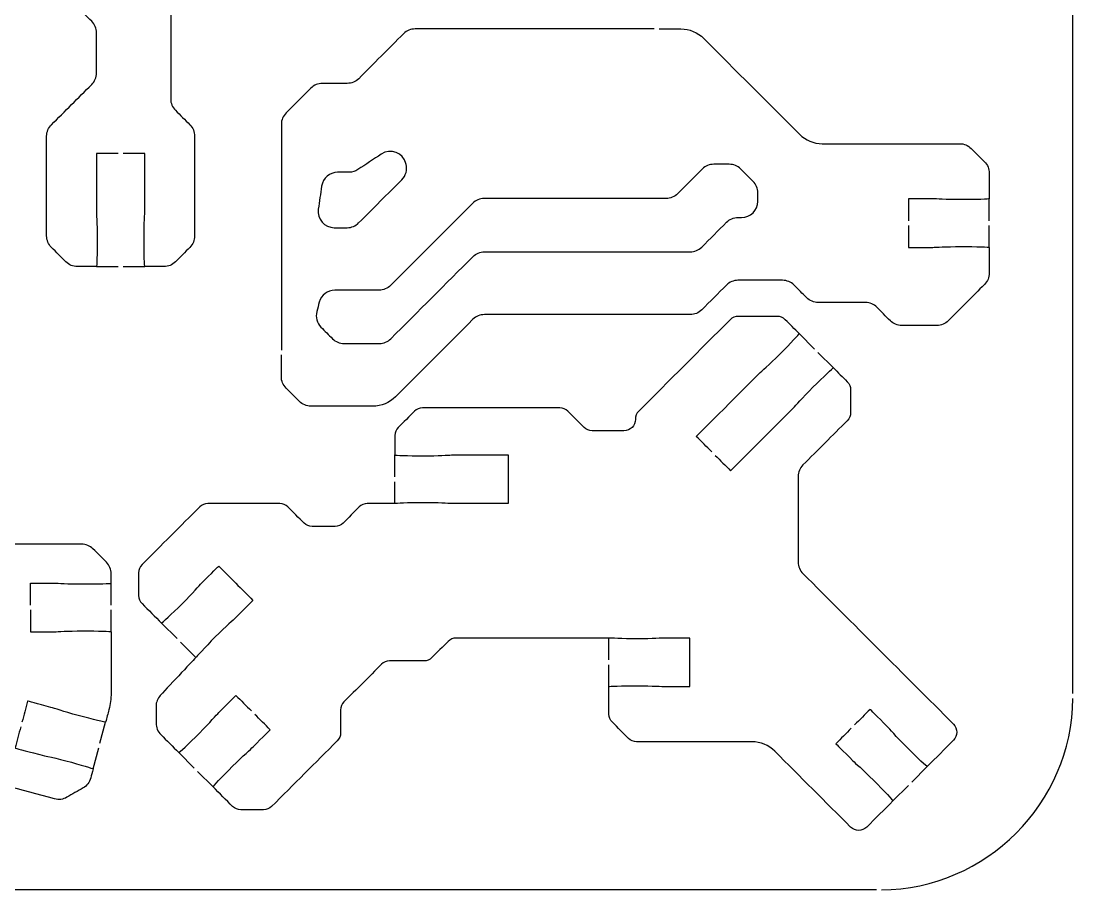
# Model space of a CAD drawing. Extents: x 0 to 400, y 230 to 450.
# Drawn here: x 64.9 to 130, y 230 to 283.7 of the extents above; entities that cross this region are included whole.
import ezdxf

# ---------------------------------------------------------------- set-up
doc = ezdxf.new("R2010")
doc.units = 0
doc.header["$MEASUREMENT"] = 0
doc.layers.add('DEFAULT', color=18, linetype='CONTINUOUS')

msp = doc.modelspace()

# ---------------------------------------------------------------- linework, layer by layer
at = {"layer": 'DEFAULT', "color": 1}
for points in [[(130.002, 242.147), (130.002, 437.847)], [(124.821, 271.4), (124.821, 272.751)], [(124.821, 269.749), (124.821, 271.1)], [(69.569, 268.557), (70.92, 268.557)], [(71.22, 268.557), (72.571, 268.557)], [(114.012, 263.459), (113.056, 264.415)], [(115.18, 262.295), (114.224, 263.248)], [(88.044, 255.554), (88.044, 256.905)], [(88.044, 253.903), (88.044, 255.254)], [(70.483, 247.623), (70.483, 248.974)], [(70.483, 245.972), (70.483, 247.323)], [(74.561, 245.545), (73.605, 246.501)], [(101.291, 244.226), (101.291, 245.577)], [(75.725, 244.378), (74.769, 245.334)], [(101.291, 242.578), (101.291, 243.926)], [(69.792, 239.079), (70.141, 240.384)], [(69.365, 237.484), (69.714, 238.79)], [(75.626, 237.541), (74.67, 238.497)], [(120.027, 236.673), (120.983, 237.629)], [(76.791, 236.373), (75.835, 237.329)], [(118.863, 235.509), (118.863, 235.512), (119.815, 236.461)], [(117.852, 229.997), (12.15, 229.997)]]:
    msp.add_lwpolyline(points, dxfattribs=at)
for points, knots in [([(70.92, 275.56), (70.47, 275.56), (70.02, 275.56), (69.569, 275.56), (69.569, 274.392), (69.569, 273.224), (69.569, 272.056), (69.569, 271.845), (69.619, 271.273), (69.619, 270.307), (69.619, 269.34), (69.597, 268.557), (69.569, 268.557), (69.177, 268.557), (68.784, 268.557), (68.391, 268.557), (68.126, 268.557), (67.872, 268.663), (67.682, 268.853), (67.383, 269.152), (67.085, 269.451), (66.786, 269.749), (66.599, 269.936), (66.493, 270.19), (66.493, 270.458), (66.493, 272.515), (66.493, 274.572), (66.493, 276.628), (66.493, 276.893), (66.599, 277.147), (66.789, 277.334), (67.62, 278.164), (68.45, 278.994), (69.28, 279.825), (69.47, 280.012), (69.573, 280.269), (69.573, 280.534), (69.573, 281.365), (69.573, 282.196), (69.573, 283.028), (69.573, 283.292), (69.47, 283.546), (69.28, 283.733), (68.981, 284.032), (68.683, 284.331), (68.384, 284.629), (68.197, 284.816), (68.091, 285.074), (68.091, 285.339), (68.091, 285.761), (68.091, 286.183), (68.091, 286.605), (68.091, 286.87), (68.197, 287.124), (68.384, 287.311), (69.022, 287.949), (69.661, 288.588), (70.3, 289.226), (70.49, 289.413), (70.592, 289.671), (70.592, 289.935), (70.592, 290.346), (70.592, 290.756), (70.592, 291.166), (70.592, 291.431), (70.698, 291.685), (70.885, 291.872), (71.348, 292.336), (71.812, 292.801), (72.275, 293.265), (72.466, 293.452), (72.72, 293.558), (72.984, 293.558), (73.696, 293.558), (74.407, 293.558), (75.118, 293.558), (75.383, 293.558), (75.637, 293.664), (75.828, 293.855), (76.337, 294.365), (76.846, 294.875), (77.355, 295.386), (77.546, 295.573), (77.8, 295.678), (78.064, 295.678), (78.515, 295.678), (78.965, 295.678), (79.415, 295.678)], [0, 0, 0, 0, 3.83, 3.83, 3.83, 13.76, 13.76, 13.76, 14.76, 14.76, 14.76, 15.76, 15.76, 15.76, 19.1, 19.1, 19.1, 20.1, 20.1, 20.1, 23.692102, 23.692102, 23.692102, 24.692102, 24.692102, 24.692102, 42.182102, 42.182102, 42.182102, 43.182102, 43.182102, 43.182102, 53.16645, 53.16645, 53.16645, 54.16645, 54.16645, 54.16645, 61.23645, 61.23645, 61.23645, 62.23645, 62.23645, 62.23645, 65.828553, 65.828553, 65.828553, 66.828553, 66.828553, 66.828553, 70.418553, 70.418553, 70.418553, 71.418553, 71.418553, 71.418553, 79.097732, 79.097732, 79.097732, 80.097732, 80.097732, 80.097732, 83.587732, 83.587732, 83.587732, 84.587732, 84.587732, 84.587732, 90.166809, 90.166809, 90.166809, 91.166809, 91.166809, 91.166809, 97.216809, 97.216809, 97.216809, 98.216809, 98.216809, 98.216809, 104.347429, 104.347429, 104.347429, 105.347429, 105.347429, 105.347429, 109.177429, 109.177429, 109.177429, 109.177429]), ([(92.916, 290.68), (92.466, 290.68), (92.015, 290.68), (91.565, 290.68), (91.565, 290.18), (91.565, 289.68), (91.565, 289.18), (91.565, 288.969), (91.614, 288.397), (91.614, 287.431), (91.614, 286.464), (91.593, 285.681), (91.565, 285.681), (90.564, 285.677), (89.564, 285.674), (88.563, 285.67), (88.535, 285.67), (88.513, 286.453), (88.513, 287.42), (88.513, 288.387), (88.563, 288.958), (88.563, 289.17), (88.563, 289.669), (88.563, 290.169), (88.563, 290.669), (87.562, 290.669), (86.561, 290.669), (85.561, 290.669), (85.561, 290.169), (85.561, 289.669), (85.561, 289.17), (85.561, 288.958), (85.61, 288.387), (85.61, 287.42), (85.61, 286.453), (85.589, 285.67), (85.561, 285.67), (85.001, 285.67), (84.441, 285.67), (83.881, 285.67), (83.617, 285.67), (83.363, 285.776), (83.172, 285.963), (82.095, 287.039), (81.018, 288.115), (79.941, 289.191), (79.754, 289.378), (79.5, 289.484), (79.235, 289.484), (78.178, 289.484), (77.121, 289.484), (76.064, 289.484), (75.799, 289.484), (75.545, 289.378), (75.355, 289.191), (75.057, 288.892), (74.76, 288.594), (74.462, 288.295), (74.275, 288.108), (74.169, 287.854), (74.169, 287.589), (74.169, 284.705), (74.169, 281.82), (74.169, 278.936), (74.166, 278.671), (74.272, 278.417), (74.462, 278.23), (74.76, 277.931), (75.057, 277.633), (75.355, 277.334), (75.545, 277.147), (75.648, 276.893), (75.648, 276.625), (75.648, 274.569), (75.648, 272.514), (75.648, 270.458), (75.648, 270.19), (75.545, 269.936), (75.358, 269.749), (75.06, 269.451), (74.761, 269.152), (74.462, 268.853), (74.272, 268.663), (74.018, 268.557), (73.753, 268.557), (73.359, 268.557), (72.965, 268.557), (72.571, 268.557), (72.543, 268.557), (72.522, 269.34), (72.522, 270.307), (72.522, 271.273), (72.571, 271.845), (72.571, 272.056), (72.571, 273.224), (72.571, 274.392), (72.571, 275.56), (72.121, 275.56), (71.671, 275.56), (71.22, 275.56)], [0, 0, 0, 0, 3.83, 3.83, 3.83, 8.08, 8.08, 8.08, 9.08, 9.08, 9.08, 10.08, 10.08, 10.08, 18.590053, 18.590053, 18.590053, 19.590053, 19.590053, 19.590053, 20.590053, 20.590053, 20.590053, 24.840053, 24.840053, 24.840053, 33.350053, 33.350053, 33.350053, 37.600053, 37.600053, 37.600053, 38.600053, 38.600053, 38.600053, 39.600053, 39.600053, 39.600053, 44.360053, 44.360053, 44.360053, 45.360053, 45.360053, 45.360053, 58.30718, 58.30718, 58.30718, 59.30718, 59.30718, 59.30718, 68.29718, 68.29718, 68.29718, 69.29718, 69.29718, 69.29718, 72.882218, 72.882218, 72.882218, 73.882218, 73.882218, 73.882218, 98.412218, 98.412218, 98.412218, 99.412218, 99.412218, 99.412218, 102.997257, 102.997257, 102.997257, 103.997257, 103.997257, 103.997257, 121.477257, 121.477257, 121.477257, 122.477257, 122.477257, 122.477257, 126.069359, 126.069359, 126.069359, 127.069359, 127.069359, 127.069359, 130.419359, 130.419359, 130.419359, 131.419359, 131.419359, 131.419359, 132.419359, 132.419359, 132.419359, 142.349359, 142.349359, 142.349359, 146.179359, 146.179359, 146.179359, 146.179359]), ([(104.089, 283.261), (99.156, 283.261), (94.223, 283.261), (89.29, 283.261), (89.025, 283.261), (88.771, 283.155), (88.58, 282.968), (87.654, 282.04), (86.727, 281.112), (85.801, 280.184), (85.61, 279.997), (85.356, 279.892), (85.091, 279.892), (84.578, 279.892), (84.064, 279.892), (83.55, 279.892), (83.285, 279.892), (83.031, 279.786), (82.841, 279.599), (82.33, 279.087), (81.82, 278.576), (81.31, 278.064), (81.119, 277.877), (81.017, 277.623), (81.017, 277.359), (81.017, 272.706), (81.017, 268.052), (81.017, 263.399)], [0, 0, 0, 0, 41.95, 41.95, 41.95, 42.95, 42.95, 42.95, 54.101076, 54.101076, 54.101076, 55.101076, 55.101076, 55.101076, 59.471076, 59.471076, 59.471076, 60.471076, 60.471076, 60.471076, 66.615838, 66.615838, 66.615838, 67.615838, 67.615838, 67.615838, 107.185838, 107.185838, 107.185838, 107.185838]), ([(104.388, 283.261), (104.839, 283.261), (105.289, 283.261), (105.74, 283.261), (106.269, 283.261), (106.777, 283.053), (107.154, 282.675), (109.129, 280.7), (111.103, 278.724), (113.077, 276.748), (113.455, 276.374), (113.963, 276.163), (114.492, 276.163), (117.326, 276.163), (120.16, 276.163), (122.994, 276.163), (123.259, 276.163), (123.513, 276.057), (123.703, 275.87), (123.978, 275.594), (124.253, 275.317), (124.529, 275.041), (124.719, 274.854), (124.821, 274.6), (124.821, 274.335), (124.821, 273.807), (124.821, 273.279), (124.821, 272.751), (124.821, 272.723), (124.038, 272.702), (123.072, 272.702), (122.108, 272.702), (121.533, 272.751), (121.325, 272.751), (120.826, 272.751), (120.326, 272.751), (119.826, 272.751), (119.826, 272.301), (119.826, 271.851), (119.826, 271.4)], [0, 0, 0, 0, 3.83, 3.83, 3.83, 4.83, 4.83, 4.83, 28.581718, 28.581718, 28.581718, 29.581718, 29.581718, 29.581718, 53.681718, 53.681718, 53.681718, 54.681718, 54.681718, 54.681718, 57.998056, 57.998056, 57.998056, 58.998056, 58.998056, 58.998056, 63.488056, 63.488056, 63.488056, 64.488056, 64.488056, 64.488056, 65.488056, 65.488056, 65.488056, 69.738056, 69.738056, 69.738056, 73.568056, 73.568056, 73.568056, 73.568056]), ([(84.5, 274.393), (84.734, 274.393), (84.969, 274.393), (85.204, 274.393), (85.401, 274.393), (85.593, 274.451), (85.758, 274.56), (86.238, 274.88), (86.719, 275.2), (87.2, 275.52), (87.774, 275.902), (88.553, 275.603), (88.723, 274.934), (88.727, 274.919), (88.731, 274.903), (88.735, 274.888), (88.822, 274.546), (88.722, 274.184), (88.473, 273.934), (87.582, 273.043), (86.69, 272.152), (85.799, 271.26), (85.611, 271.073), (85.357, 270.967), (85.092, 270.967), (84.825, 270.967), (84.559, 270.967), (84.292, 270.967), (83.682, 270.967), (83.214, 271.508), (83.303, 272.112), (83.372, 272.587), (83.441, 273.062), (83.51, 273.537), (83.582, 274.028), (84.004, 274.393), (84.5, 274.393)], [1, 1, 1, 1, 2.995, 2.995, 2.995, 3.995, 3.995, 3.995, 8.904376, 8.904376, 8.904376, 9.904376, 9.904376, 9.904376, 10.039716, 10.039716, 10.039716, 11.039716, 11.039716, 11.039716, 21.759455, 21.759455, 21.759455, 22.759455, 22.759455, 22.759455, 25.026455, 25.026455, 25.026455, 26.026455, 26.026455, 26.026455, 30.110154, 30.110154, 30.110154, 31.110154, 31.110154, 31.110154, 31.110154]), ([(84.331, 267.101), (85.243, 267.101), (86.155, 267.101), (87.067, 267.101), (87.333, 267.101), (87.587, 267.206), (87.774, 267.394), (89.469, 269.088), (91.163, 270.783), (92.858, 272.477), (93.045, 272.665), (93.3, 272.77), (93.565, 272.77), (97.319, 272.77), (101.072, 272.77), (104.826, 272.77), (105.092, 272.77), (105.346, 272.875), (105.533, 273.063), (106.045, 273.574), (106.556, 274.086), (107.068, 274.598), (107.255, 274.785), (107.509, 274.89), (107.775, 274.89), (108.094, 274.89), (108.413, 274.89), (108.731, 274.89), (108.997, 274.89), (109.251, 274.785), (109.438, 274.598), (109.694, 274.342), (109.949, 274.087), (110.204, 273.832), (110.391, 273.644), (110.497, 273.39), (110.497, 273.125), (110.497, 272.947), (110.497, 272.769), (110.497, 272.592), (110.497, 272.04), (110.049, 271.592), (109.497, 271.592), (109.421, 271.592), (109.346, 271.592), (109.271, 271.592), (109.005, 271.592), (108.751, 271.486), (108.564, 271.299), (108.052, 270.788), (107.54, 270.276), (107.029, 269.764), (106.842, 269.577), (106.587, 269.472), (106.322, 269.472), (102.075, 269.472), (97.829, 269.472), (93.582, 269.472), (93.317, 269.472), (93.063, 269.366), (92.876, 269.179), (91.181, 267.484), (89.487, 265.79), (87.792, 264.095), (87.605, 263.908), (87.35, 263.803), (87.085, 263.803), (86.353, 263.803), (85.622, 263.803), (84.89, 263.803), (84.625, 263.803), (84.37, 263.908), (84.183, 264.095), (83.945, 264.334), (83.707, 264.572), (83.468, 264.81), (83.216, 265.062), (83.117, 265.429), (83.209, 265.774), (83.261, 265.968), (83.312, 266.163), (83.364, 266.357), (83.48, 266.796), (83.877, 267.101), (84.331, 267.101)], [1, 1, 1, 1, 8.758, 8.758, 8.758, 9.758, 9.758, 9.758, 30.13611, 30.13611, 30.13611, 31.13611, 31.13611, 31.13611, 63.05811, 63.05811, 63.05811, 64.05811, 64.05811, 64.05811, 70.209939, 70.209939, 70.209939, 71.209939, 71.209939, 71.209939, 73.921939, 73.921939, 73.921939, 74.921939, 74.921939, 74.921939, 77.990783, 77.990783, 77.990783, 78.990783, 78.990783, 78.990783, 80.502783, 80.502783, 80.502783, 81.502783, 81.502783, 81.502783, 82.143783, 82.143783, 82.143783, 83.143783, 83.143783, 83.143783, 89.295612, 89.295612, 89.295612, 90.295612, 90.295612, 90.295612, 126.407612, 126.407612, 126.407612, 127.407612, 127.407612, 127.407612, 147.786429, 147.786429, 147.786429, 148.786429, 148.786429, 148.786429, 155.008429, 155.008429, 155.008429, 156.008429, 156.008429, 156.008429, 158.873626, 158.873626, 158.873626, 159.873626, 159.873626, 159.873626, 161.584894, 161.584894, 161.584894, 162.584894, 162.584894, 162.584894, 162.584894]), ([(119.826, 271.1), (119.826, 270.65), (119.826, 270.2), (119.826, 269.749), (120.326, 269.749), (120.826, 269.749), (121.325, 269.749), (121.533, 269.749), (122.108, 269.799), (123.072, 269.799), (124.038, 269.799), (124.821, 269.778), (124.821, 269.749), (124.821, 269.221), (124.821, 268.693), (124.821, 268.165), (124.821, 267.901), (124.719, 267.643), (124.529, 267.456), (123.782, 266.708), (123.035, 265.96), (122.288, 265.213), (122.098, 265.026), (121.844, 264.92), (121.579, 264.92), (120.856, 264.92), (120.133, 264.92), (119.41, 264.92), (119.145, 264.92), (118.891, 265.026), (118.701, 265.213), (118.425, 265.489), (118.15, 265.765), (117.875, 266.042), (117.685, 266.229), (117.431, 266.334), (117.166, 266.334), (116.19, 266.334), (115.214, 266.334), (114.238, 266.334), (113.973, 266.334), (113.719, 266.44), (113.532, 266.627), (113.267, 266.892), (113.001, 267.156), (112.735, 267.421), (112.548, 267.608), (112.294, 267.71), (112.03, 267.71), (111.11, 267.71), (110.19, 267.71), (109.271, 267.71), (109.006, 267.71), (108.752, 267.604), (108.562, 267.417), (108.051, 266.906), (107.541, 266.394), (107.031, 265.883), (106.84, 265.696), (106.586, 265.59), (106.322, 265.59), (102.075, 265.59), (97.829, 265.59), (93.583, 265.59), (93.318, 265.59), (93.064, 265.484), (92.874, 265.297), (91.278, 263.7), (89.682, 262.103), (88.087, 260.507), (87.709, 260.133), (87.201, 259.921), (86.672, 259.921), (85.396, 259.921), (84.12, 259.921), (82.844, 259.921), (82.58, 259.921), (82.326, 260.027), (82.135, 260.214), (81.86, 260.49), (81.585, 260.766), (81.31, 261.043), (81.119, 261.23), (81.017, 261.487), (81.017, 261.752), (81.017, 262.201), (81.017, 262.65), (81.017, 263.099)], [0, 0, 0, 0, 3.83, 3.83, 3.83, 8.08, 8.08, 8.08, 9.08, 9.08, 9.08, 10.08, 10.08, 10.08, 14.57, 14.57, 14.57, 15.57, 15.57, 15.57, 24.55733, 24.55733, 24.55733, 25.55733, 25.55733, 25.55733, 31.70733, 31.70733, 31.70733, 32.70733, 32.70733, 32.70733, 36.023668, 36.023668, 36.023668, 37.023668, 37.023668, 37.023668, 45.323668, 45.323668, 45.323668, 46.323668, 46.323668, 46.323668, 49.512728, 49.512728, 49.512728, 50.512728, 50.512728, 50.512728, 58.332728, 58.332728, 58.332728, 59.332728, 59.332728, 59.332728, 65.47749, 65.47749, 65.47749, 66.47749, 66.47749, 66.47749, 102.58749, 102.58749, 102.58749, 103.58749, 103.58749, 103.58749, 122.78544, 122.78544, 122.78544, 123.78544, 123.78544, 123.78544, 134.63544, 134.63544, 134.63544, 135.63544, 135.63544, 135.63544, 138.951778, 138.951778, 138.951778, 139.951778, 139.951778, 139.951778, 143.771778, 143.771778, 143.771778, 143.771778]), ([(107.652, 257.099), (107.333, 257.417), (107.014, 257.736), (106.696, 258.055), (106.696, 258.055), (109.966, 261.325), (110.583, 261.942), (110.735, 262.094), (111.172, 262.461), (111.857, 263.145), (112.531, 263.819), (113.06, 264.38), (113.06, 264.419), (112.773, 264.703), (112.486, 264.988), (112.199, 265.273), (112.068, 265.407), (111.888, 265.481), (111.702, 265.481), (110.897, 265.481), (110.093, 265.481), (109.289, 265.481), (109.102, 265.481), (108.922, 265.403), (108.788, 265.273), (106.901, 263.385), (105.015, 261.498), (103.129, 259.61), (102.998, 259.48), (102.924, 259.3), (102.924, 259.11), (102.924, 258.721), (102.607, 258.404), (102.215, 258.404), (101.56, 258.404), (100.905, 258.404), (100.25, 258.404), (100.063, 258.404), (99.883, 258.478), (99.749, 258.609), (99.417, 258.943), (99.084, 259.277), (98.751, 259.61), (98.617, 259.741), (98.437, 259.819), (98.25, 259.819), (95.417, 259.819), (92.584, 259.819), (89.752, 259.819), (89.565, 259.819), (89.385, 259.741), (89.251, 259.61), (88.918, 259.277), (88.585, 258.943), (88.252, 258.609), (88.118, 258.478), (88.044, 258.298), (88.044, 258.108), (88.044, 257.707), (88.044, 257.306), (88.044, 256.905), (88.044, 256.876), (88.827, 256.855), (89.794, 256.855), (90.761, 256.855), (91.332, 256.905), (91.544, 256.905), (92.71, 256.905), (93.877, 256.905), (95.043, 256.905), (95.043, 255.904), (95.043, 254.903), (95.043, 253.903), (93.877, 253.903), (92.71, 253.903), (91.544, 253.903), (91.332, 253.903), (90.761, 253.952), (89.794, 253.952), (88.827, 253.952), (88.101, 253.903), (88.044, 253.903), (87.475, 253.903), (86.906, 253.903), (86.337, 253.903), (86.15, 253.903), (85.97, 253.825), (85.836, 253.694), (85.503, 253.36), (85.17, 253.026), (84.837, 252.692), (84.703, 252.562), (84.524, 252.488), (84.337, 252.488), (83.865, 252.488), (83.393, 252.488), (82.922, 252.488), (82.735, 252.488), (82.555, 252.562), (82.421, 252.692), (82.088, 253.026), (81.755, 253.36), (81.423, 253.694), (81.289, 253.825), (81.109, 253.903), (80.922, 253.903), (79.436, 253.903), (77.951, 253.903), (76.466, 253.903), (76.279, 253.903), (76.099, 253.825), (75.965, 253.694), (74.775, 252.503), (73.585, 251.312), (72.395, 250.121), (72.261, 249.99), (72.187, 249.81), (72.187, 249.62), (72.187, 249.149), (72.187, 248.679), (72.187, 248.209), (72.187, 248.022), (72.261, 247.838), (72.395, 247.708), (72.798, 247.306), (73.202, 246.903), (73.605, 246.501), (73.658, 246.551), (74.191, 247.02), (74.875, 247.701), (75.559, 248.385), (75.93, 248.826), (76.078, 248.974), (76.695, 249.592), (77.14, 250.036), (77.14, 250.036), (77.847, 249.328), (78.553, 248.62), (79.26, 247.912), (79.26, 247.912), (78.819, 247.471), (78.202, 246.85), (78.05, 246.702), (77.613, 246.332), (76.928, 245.651), (76.244, 244.967), (75.768, 244.42), (75.725, 244.378), (75.676, 244.328), (74.159, 242.705), (73.527, 242.035), (73.355, 241.852), (73.263, 241.608), (73.263, 241.358), (73.264, 241.012), (73.265, 240.666), (73.266, 240.321), (73.263, 240.056), (73.365, 239.798), (73.556, 239.611), (73.927, 239.24), (74.299, 238.868), (74.67, 238.497), (74.692, 238.476), (75.26, 239.015), (75.944, 239.7), (76.625, 240.381), (76.995, 240.822), (77.143, 240.97), (77.764, 241.591), (78.205, 242.032), (78.205, 242.032), (78.524, 241.713), (78.843, 241.394), (79.161, 241.076)], [0, 0, 0, 0, 3.832519, 3.832519, 3.832519, 4.832519, 4.832519, 4.832519, 5.832519, 5.832519, 5.832519, 6.832519, 6.832519, 6.832519, 10.269087, 10.269087, 10.269087, 11.269087, 11.269087, 11.269087, 18.109087, 18.109087, 18.109087, 19.109087, 19.109087, 19.109087, 41.800145, 41.800145, 41.800145, 42.800145, 42.800145, 42.800145, 43.800145, 43.800145, 43.800145, 49.370145, 49.370145, 49.370145, 50.370145, 50.370145, 50.370145, 54.379446, 54.379446, 54.379446, 55.379446, 55.379446, 55.379446, 79.469446, 79.469446, 79.469446, 80.469446, 80.469446, 80.469446, 84.478748, 84.478748, 84.478748, 85.478748, 85.478748, 85.478748, 88.888748, 88.888748, 88.888748, 89.888748, 89.888748, 89.888748, 90.888748, 90.888748, 90.888748, 100.808748, 100.808748, 100.808748, 109.318748, 109.318748, 109.318748, 119.238748, 119.238748, 119.238748, 120.238748, 120.238748, 120.238748, 121.238748, 121.238748, 121.238748, 126.078748, 126.078748, 126.078748, 127.078748, 127.078748, 127.078748, 131.08805, 131.08805, 131.08805, 132.08805, 132.08805, 132.08805, 136.09805, 136.09805, 136.09805, 137.09805, 137.09805, 137.09805, 141.107351, 141.107351, 141.107351, 142.107351, 142.107351, 142.107351, 154.737351, 154.737351, 154.737351, 155.737351, 155.737351, 155.737351, 170.056265, 170.056265, 170.056265, 171.056265, 171.056265, 171.056265, 175.056265, 175.056265, 175.056265, 176.056265, 176.056265, 176.056265, 180.899952, 180.899952, 180.899952, 181.899952, 181.899952, 181.899952, 182.899952, 182.899952, 182.899952, 183.899952, 183.899952, 183.899952, 192.406449, 192.406449, 192.406449, 193.406449, 193.406449, 193.406449, 194.406449, 194.406449, 194.406449, 195.406449, 195.406449, 195.406449, 196.406449, 196.406449, 196.406449, 197.406449, 197.406449, 197.406449, 200.346466, 200.346466, 200.346466, 201.346466, 201.346466, 201.346466, 205.815381, 205.815381, 205.815381, 206.815381, 206.815381, 206.815381, 207.815381, 207.815381, 207.815381, 208.815381, 208.815381, 208.815381, 212.6479, 212.6479, 212.6479, 212.6479]), ([(107.863, 256.883), (108.182, 256.566), (108.501, 256.248), (108.819, 255.931), (108.819, 255.931), (112.09, 259.201), (112.707, 259.819), (112.855, 259.97), (113.226, 260.408), (113.91, 261.092), (114.584, 261.766), (115.145, 262.295), (115.18, 262.295), (115.464, 262.009), (115.749, 261.724), (116.034, 261.438), (116.168, 261.307), (116.242, 261.127), (116.242, 260.94), (116.243, 260.47), (116.244, 260), (116.245, 259.529), (116.245, 259.342), (116.168, 259.159), (116.037, 259.028), (115.122, 258.115), (114.207, 257.201), (113.293, 256.287), (113.106, 256.097), (113, 255.843), (113, 255.578), (113, 253.811), (113, 252.043), (113, 250.276), (113, 250.011), (113.106, 249.757), (113.293, 249.57), (116.398, 246.466), (119.504, 243.362), (122.609, 240.257), (122.885, 239.978), (122.885, 239.53), (122.609, 239.255), (122.068, 238.714), (121.528, 238.173), (120.987, 237.632), (120.965, 237.611), (120.397, 238.151), (119.713, 238.835), (119.029, 239.516), (118.662, 239.957), (118.51, 240.105), (117.893, 240.726), (117.452, 241.167), (117.452, 241.167), (117.132, 240.847), (116.812, 240.528), (116.492, 240.208)], [0, 0, 0, 0, 3.825454, 3.825454, 3.825454, 4.825454, 4.825454, 4.825454, 5.825454, 5.825454, 5.825454, 6.825454, 6.825454, 6.825454, 10.254929, 10.254929, 10.254929, 11.254929, 11.254929, 11.254929, 15.254942, 15.254942, 15.254942, 16.254942, 16.254942, 16.254942, 27.250455, 27.250455, 27.250455, 28.250455, 28.250455, 28.250455, 43.280455, 43.280455, 43.280455, 44.280455, 44.280455, 44.280455, 81.622764, 81.622764, 81.622764, 82.622764, 82.622764, 82.622764, 89.128147, 89.128147, 89.128147, 90.128147, 90.128147, 90.128147, 91.128147, 91.128147, 91.128147, 92.128147, 92.128147, 92.128147, 95.974808, 95.974808, 95.974808, 95.974808]), ([(65.484, 247.623), (65.484, 248.073), (65.484, 248.524), (65.484, 248.974), (65.984, 248.974), (66.484, 248.974), (66.983, 248.974), (67.195, 248.974), (67.767, 248.925), (68.733, 248.925), (69.7, 248.925), (70.483, 248.946), (70.483, 248.974), (70.483, 249.169), (70.483, 249.365), (70.483, 249.56), (70.483, 249.824), (70.377, 250.078), (70.19, 250.265), (69.914, 250.542), (69.637, 250.818), (69.361, 251.094), (69.174, 251.281), (68.92, 251.387), (68.656, 251.387), (66.875, 251.387), (65.095, 251.387), (63.315, 251.387), (63.05, 251.387), (62.796, 251.281), (62.609, 251.094), (61.999, 250.484), (61.388, 249.874), (60.778, 249.263), (60.591, 249.077), (60.485, 248.823), (60.485, 248.558), (60.485, 247.441), (60.485, 246.324), (60.485, 245.207)], [0, 0, 0, 0, 3.83, 3.83, 3.83, 8.08, 8.08, 8.08, 9.08, 9.08, 9.08, 10.08, 10.08, 10.08, 11.74, 11.74, 11.74, 12.74, 12.74, 12.74, 16.063402, 16.063402, 16.063402, 17.063402, 17.063402, 17.063402, 32.203402, 32.203402, 32.203402, 33.203402, 33.203402, 33.203402, 40.54317, 40.54317, 40.54317, 41.54317, 41.54317, 41.54317, 51.04317, 51.04317, 51.04317, 51.04317]), ([(65.484, 247.323), (65.484, 246.873), (65.484, 246.422), (65.484, 245.972), (65.984, 245.972), (66.484, 245.972), (66.983, 245.972), (67.195, 245.972), (67.767, 246.021), (68.733, 246.021), (69.7, 246.021), (70.483, 246), (70.483, 245.972), (70.483, 244.708), (70.483, 243.444), (70.483, 242.18), (70.483, 241.83), (70.437, 241.485), (70.349, 241.15), (70.281, 240.894), (70.212, 240.639), (70.144, 240.384), (70.137, 240.356), (69.375, 240.539), (68.44, 240.79), (67.506, 241.04), (66.966, 241.234), (66.761, 241.291), (65.918, 241.516), (65.315, 241.679), (65.315, 241.679), (65.198, 241.244), (65.082, 240.809), (64.966, 240.373)], [0, 0, 0, 0, 3.83, 3.83, 3.83, 8.08, 8.08, 8.08, 9.08, 9.08, 9.08, 10.08, 10.08, 10.08, 20.83, 20.83, 20.83, 21.83, 21.83, 21.83, 24.076175, 24.076175, 24.076175, 25.076175, 25.076175, 25.076175, 26.076175, 26.076175, 26.076175, 27.076175, 27.076175, 27.076175, 30.906331, 30.906331, 30.906331, 30.906331]), ([(116.281, 239.996), (115.963, 239.679), (115.646, 239.361), (115.328, 239.044), (115.328, 239.044), (115.769, 238.603), (116.39, 237.985), (116.538, 237.833), (116.979, 237.467), (117.66, 236.782), (118.344, 236.098), (118.884, 235.53), (118.863, 235.509), (118.323, 234.969), (117.783, 234.429), (117.244, 233.889), (116.965, 233.611), (116.517, 233.611), (116.242, 233.889), (114.679, 235.452), (113.116, 237.015), (111.553, 238.578), (111.176, 238.952), (110.668, 239.163), (110.139, 239.163), (107.759, 239.163), (105.379, 239.163), (102.998, 239.163), (102.812, 239.163), (102.632, 239.238), (102.498, 239.368), (102.165, 239.702), (101.832, 240.036), (101.499, 240.37), (101.365, 240.5), (101.291, 240.684), (101.291, 240.871), (101.291, 241.44), (101.291, 242.009), (101.291, 242.578), (101.291, 242.607), (102.074, 242.628), (103.041, 242.628), (104.007, 242.628), (104.579, 242.578), (104.791, 242.578), (105.29, 242.578), (105.79, 242.578), (106.29, 242.578), (106.29, 243.579), (106.29, 244.58), (106.29, 245.58), (105.79, 245.58), (105.29, 245.58), (104.791, 245.58), (104.579, 245.58), (104.007, 245.531), (103.041, 245.531), (102.074, 245.531), (101.4, 245.58), (101.291, 245.58), (98.138, 245.58), (94.986, 245.58), (91.833, 245.58), (91.646, 245.58), (91.466, 245.503), (91.332, 245.372), (90.999, 245.038), (90.667, 244.704), (90.334, 244.37), (90.2, 244.24), (90.02, 244.166), (89.833, 244.166), (89.126, 244.166), (88.419, 244.166), (87.713, 244.166), (87.526, 244.166), (87.346, 244.088), (87.212, 243.958), (86.438, 243.183), (85.664, 242.408), (84.89, 241.633), (84.756, 241.502), (84.682, 241.322), (84.682, 241.132), (84.682, 240.662), (84.682, 240.191), (84.682, 239.721), (84.682, 239.534), (84.608, 239.35), (84.474, 239.22), (83.122, 237.868), (81.769, 236.515), (80.417, 235.163), (80.283, 235.032), (80.103, 234.958), (79.913, 234.958), (79.442, 234.958), (78.972, 234.958), (78.502, 234.958), (78.315, 234.958), (78.135, 235.032), (78.001, 235.163), (77.598, 235.566), (77.196, 235.97), (76.794, 236.373), (76.773, 236.394), (77.313, 236.962), (77.997, 237.647), (78.678, 238.327), (79.119, 238.698), (79.267, 238.846), (79.888, 239.467), (80.329, 239.908), (80.329, 239.908), (80.01, 240.225), (79.692, 240.543), (79.373, 240.86)], [0, 0, 0, 0, 3.818377, 3.818377, 3.818377, 4.818377, 4.818377, 4.818377, 5.818377, 5.818377, 5.818377, 6.818377, 6.818377, 6.818377, 13.309617, 13.309617, 13.309617, 14.309617, 14.309617, 14.309617, 33.104515, 33.104515, 33.104515, 34.104515, 34.104515, 34.104515, 54.344515, 54.344515, 54.344515, 55.344515, 55.344515, 55.344515, 59.353817, 59.353817, 59.353817, 60.353817, 60.353817, 60.353817, 65.193817, 65.193817, 65.193817, 66.193817, 66.193817, 66.193817, 67.193817, 67.193817, 67.193817, 71.443817, 71.443817, 71.443817, 79.953817, 79.953817, 79.953817, 84.203817, 84.203817, 84.203817, 85.203817, 85.203817, 85.203817, 86.203817, 86.203817, 86.203817, 113.013817, 113.013817, 113.013817, 114.013817, 114.013817, 114.013817, 118.023118, 118.023118, 118.023118, 119.023118, 119.023118, 119.023118, 125.033118, 125.033118, 125.033118, 126.033118, 126.033118, 126.033118, 135.345717, 135.345717, 135.345717, 136.345717, 136.345717, 136.345717, 140.345717, 140.345717, 140.345717, 141.345717, 141.345717, 141.345717, 157.609173, 157.609173, 157.609173, 158.609173, 158.609173, 158.609173, 162.609173, 162.609173, 162.609173, 163.609173, 163.609173, 163.609173, 168.45286, 168.45286, 168.45286, 169.45286, 169.45286, 169.45286, 170.45286, 170.45286, 170.45286, 171.45286, 171.45286, 171.45286, 175.278314, 175.278314, 175.278314, 175.278314]), ([(64.888, 240.084), (64.771, 239.649), (64.655, 239.214), (64.539, 238.779), (64.539, 238.779), (65.142, 238.617), (65.985, 238.391), (66.19, 238.334), (66.754, 238.236), (67.689, 237.985), (68.617, 237.735), (69.365, 237.516), (69.365, 237.484), (69.308, 237.273), (69.259, 237.079), (69.22, 236.923), (69.153, 236.662), (68.984, 236.444), (68.751, 236.309), (68.415, 236.115), (68.078, 235.921), (67.742, 235.727), (67.513, 235.593), (67.237, 235.558), (66.983, 235.629), (64.938, 236.175), (62.894, 236.722), (60.849, 237.269), (60.595, 237.336), (60.376, 237.505), (60.242, 237.735), (60.047, 238.072), (59.851, 238.41), (59.656, 238.747), (59.522, 238.976), (59.487, 239.252), (59.557, 239.509), (59.822, 240.49), (60.401, 242.621), (60.401, 242.645), (60.418, 242.709), (60.485, 243.051), (60.485, 243.556), (60.485, 244.006), (60.485, 244.456), (60.485, 244.907)], [0, 0, 0, 0, 3.830157, 3.830157, 3.830157, 4.830157, 4.830157, 4.830157, 5.830157, 5.830157, 5.830157, 6.830157, 6.830157, 6.830157, 7.830157, 7.830157, 7.830157, 8.830157, 8.830157, 8.830157, 12.131989, 12.131989, 12.131989, 13.131989, 13.131989, 13.131989, 31.132951, 31.132951, 31.132951, 32.132951, 32.132951, 32.132951, 35.448444, 35.448444, 35.448444, 36.448444, 36.448444, 36.448444, 37.448444, 37.448444, 37.448444, 38.448444, 38.448444, 38.448444, 42.278444, 42.278444, 42.278444, 42.278444])]:
    msp.add_open_spline(points, degree=3, knots=knots, dxfattribs=at)
msp.add_open_spline([(118.152, 229.997), (124.661, 230.078), (129.921, 235.338), (130.002, 241.847)], degree=3, dxfattribs=at)

doc.saveas('drawing.dxf')
